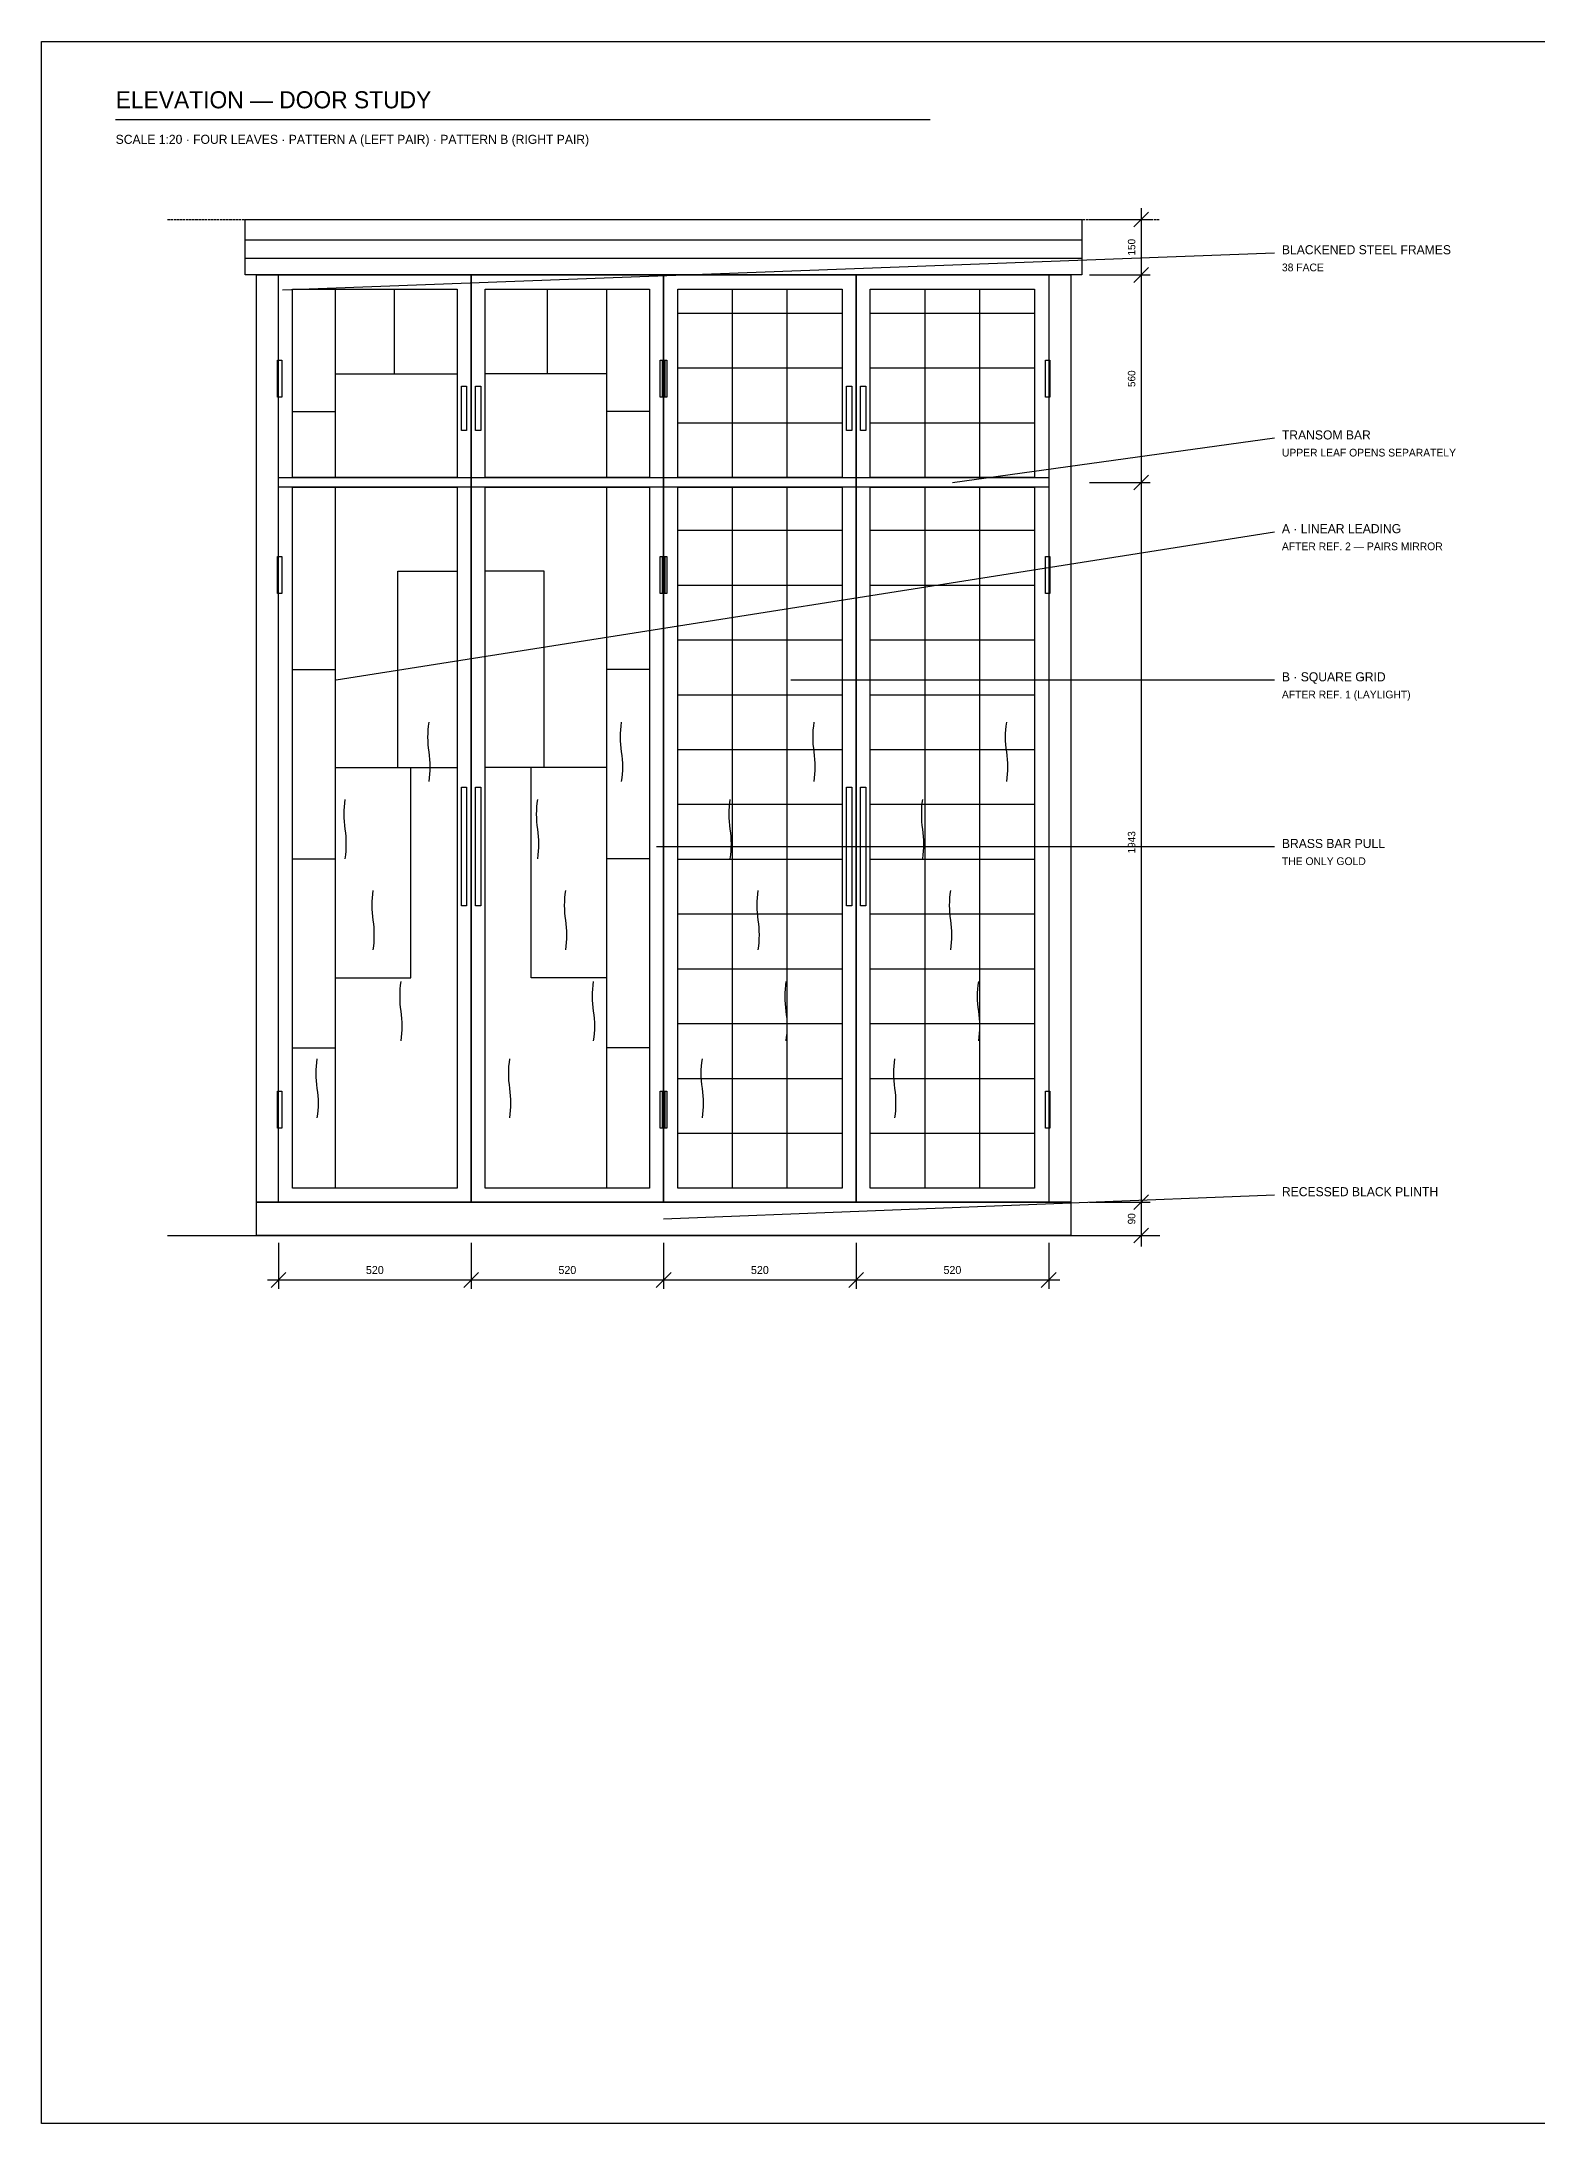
# Model space of a CAD drawing. Header units: millimetres. Extents: x 8 to 412, y 8 to 289.
# Drawn here: x 8 to 210, y 8 to 289 of the extents above; entities that cross this region are included whole.
import ezdxf
from ezdxf.enums import TextEntityAlignment as Align

# ---------------------------------------------------------------- set-up
doc = ezdxf.new("R2010")
doc.units = ezdxf.units.MM
doc.header["$LTSCALE"] = 0.25
doc.linetypes.add('DASHED', pattern=[1.524, 1.27, -0.254])
for name, color, linetype in [('DIMENSIONS', 1, 'Continuous'), ('GEOMETRY', 7, 'Continuous'), ('TEXT', 7, 'Continuous')]:
    doc.layers.add(name, color=color, linetype=linetype)

msp = doc.modelspace()

# ---------------------------------------------------------------- linework, layer by layer
at = {"layer": 'DIMENSIONS'}
for p, q in [((149.5, 265), (157.7, 265)), ((155.5, 264), (157.5, 266)), ((156.5, 266.5), (156.5, 126.35)), ((149.5, 257.5), (157.7, 257.5)), ((155.5, 256.5), (157.5, 258.5)), ((155.5, 228.5), (157.5, 230.5)), ((149.5, 229.5), (157.7, 229.5)), ((149.5, 132.35), (157.7, 132.35)), ((155.5, 131.35), (157.5, 133.35)), ((40, 126.85), (40, 120.65)), ((66, 126.85), (66, 120.65)), ((92, 126.85), (92, 120.65)), ((118, 126.85), (118, 120.65)), ((144, 126.85), (144, 120.65)), ((149.5, 127.85), (157.7, 127.85)), ((155.5, 126.85), (157.5, 128.85)), ((38.5, 121.85), (145.5, 121.85)), ((39, 120.85), (41, 122.85)), ((65, 120.85), (67, 122.85)), ((91, 120.85), (93, 122.85)), ((117, 120.85), (119, 122.85)), ((143, 120.85), (145, 122.85))]:
    msp.add_line(p, q, dxfattribs=at)
at = {"layer": 'GEOMETRY'}
for p, q in [((18, 278.5), (128, 278.5)), ((35.5, 262.25), (148.5, 262.25)), ((35.5, 259.75), (148.5, 259.75)), ((40.52, 255.5), (174.5, 260.5)), ((47.67, 230.15), (47.67, 255.6)), ((55.66, 244.15), (55.66, 255.6)), ((76.34, 244.15), (76.34, 255.6)), ((84.33, 230.15), (84.33, 255.6)), ((101.3, 230.15), (101.3, 255.6)), ((108.7, 230.15), (108.7, 255.6)), ((127.3, 230.15), (127.3, 255.6)), ((134.7, 230.15), (134.7, 255.6)), ((93.9, 252.35), (116.1, 252.35)), ((119.9, 252.35), (142.1, 252.35)), ((93.9, 244.95), (116.1, 244.95)), ((119.9, 244.95), (142.1, 244.95)), ((47.67, 244.15), (64.1, 244.15)), ((84.33, 244.15), (67.9, 244.15)), ((41.9, 239.06), (47.67, 239.06)), ((90.1, 239.06), (84.33, 239.06)), ((93.9, 237.55), (116.1, 237.55)), ((119.9, 237.55), (142.1, 237.55)), ((131, 229.5), (174.5, 235.5)), ((47.67, 134.25), (47.67, 228.85)), ((84.33, 134.25), (84.33, 228.85)), ((101.3, 134.25), (101.3, 228.85)), ((108.7, 134.25), (108.7, 228.85)), ((127.3, 134.25), (127.3, 228.85)), ((134.7, 134.25), (134.7, 228.85)), ((47.8, 202.85), (174.5, 222.85)), ((93.9, 223.05), (116.1, 223.05)), ((119.9, 223.05), (142.1, 223.05)), ((56.11, 191.01), (56.11, 217.5)), ((56.11, 217.5), (64.1, 217.5)), ((75.89, 217.5), (67.9, 217.5)), ((75.89, 191.01), (75.89, 217.5)), ((93.9, 215.65), (116.1, 215.65)), ((119.9, 215.65), (142.1, 215.65)), ((93.9, 208.25), (116.1, 208.25)), ((119.9, 208.25), (142.1, 208.25)), ((41.9, 204.25), (47.67, 204.25)), ((90.1, 204.25), (84.33, 204.25)), ((109.16, 202.85), (174.5, 202.85)), ((93.9, 200.85), (116.1, 200.85)), ((119.9, 200.85), (142.1, 200.85)), ((93.9, 193.45), (116.1, 193.45)), ((119.9, 193.45), (142.1, 193.45)), ((47.67, 191.01), (64.1, 191.01)), ((57.88, 162.63), (57.88, 191.01)), ((84.33, 191.01), (67.9, 191.01)), ((74.12, 162.63), (74.12, 191.01)), ((93.9, 186.05), (116.1, 186.05)), ((119.9, 186.05), (142.1, 186.05)), ((91.05, 180.35), (174.5, 180.35)), ((41.9, 178.71), (47.67, 178.71)), ((90.1, 178.71), (84.33, 178.71)), ((93.9, 178.65), (116.1, 178.65)), ((119.9, 178.65), (142.1, 178.65)), ((93.9, 171.25), (116.1, 171.25)), ((119.9, 171.25), (142.1, 171.25)), ((93.9, 163.85), (116.1, 163.85)), ((119.9, 163.85), (142.1, 163.85)), ((47.67, 162.63), (57.88, 162.63)), ((84.33, 162.63), (74.12, 162.63)), ((93.9, 156.45), (116.1, 156.45)), ((119.9, 156.45), (142.1, 156.45)), ((41.9, 153.17), (47.67, 153.17)), ((90.1, 153.17), (84.33, 153.17)), ((93.9, 149.05), (116.1, 149.05)), ((119.9, 149.05), (142.1, 149.05)), ((93.9, 141.65), (116.1, 141.65)), ((119.9, 141.65), (142.1, 141.65)), ((92, 130.1), (174.5, 133.35)), ((25, 127.85), (159, 127.85))]:
    msp.add_line(p, q, dxfattribs=at)
at = {"layer": 'GEOMETRY', "linetype": 'DASHED'}
msp.add_line((25, 265), (159, 265), dxfattribs=at)
at = {"layer": 'GEOMETRY'}
for points in [[(8, 289), (412, 289), (412, 8), (8, 8), (8, 289)], [(35.5, 265), (148.5, 265), (148.5, 257.5), (35.5, 257.5), (35.5, 265)], [(37, 257.5), (147, 257.5), (147, 132.35), (37, 132.35), (37, 257.5)], [(40, 257.5), (66, 257.5), (66, 132.35), (40, 132.35), (40, 257.5)], [(66, 257.5), (92, 257.5), (92, 132.35), (66, 132.35), (66, 257.5)], [(92, 257.5), (118, 257.5), (118, 132.35), (92, 132.35), (92, 257.5)], [(118, 257.5), (144, 257.5), (144, 132.35), (118, 132.35), (118, 257.5)], [(41.9, 255.6), (64.1, 255.6), (64.1, 230.15), (41.9, 230.15), (41.9, 255.6)], [(67.9, 255.6), (90.1, 255.6), (90.1, 230.15), (67.9, 230.15), (67.9, 255.6)], [(93.9, 255.6), (116.1, 255.6), (116.1, 230.15), (93.9, 230.15), (93.9, 255.6)], [(119.9, 255.6), (142.1, 255.6), (142.1, 230.15), (119.9, 230.15), (119.9, 255.6)], [(39.85, 246), (40.45, 246), (40.45, 241), (39.85, 241), (39.85, 246)], [(91.55, 246), (92.15, 246), (92.15, 241), (91.55, 241), (91.55, 246)], [(91.85, 246), (92.45, 246), (92.45, 241), (91.85, 241), (91.85, 246)], [(143.55, 246), (144.15, 246), (144.15, 241), (143.55, 241), (143.55, 246)], [(64.7, 242.5), (65.4, 242.5), (65.4, 236.5), (64.7, 236.5), (64.7, 242.5)], [(66.6, 242.5), (67.3, 242.5), (67.3, 236.5), (66.6, 236.5), (66.6, 242.5)], [(116.7, 242.5), (117.4, 242.5), (117.4, 236.5), (116.7, 236.5), (116.7, 242.5)], [(118.6, 242.5), (119.3, 242.5), (119.3, 236.5), (118.6, 236.5), (118.6, 242.5)], [(40, 230.15), (66, 230.15), (66, 228.85), (40, 228.85), (40, 230.15)], [(41.9, 228.85), (64.1, 228.85), (64.1, 134.25), (41.9, 134.25), (41.9, 228.85)], [(66, 230.15), (92, 230.15), (92, 228.85), (66, 228.85), (66, 230.15)], [(67.9, 228.85), (90.1, 228.85), (90.1, 134.25), (67.9, 134.25), (67.9, 228.85)], [(92, 230.15), (118, 230.15), (118, 228.85), (92, 228.85), (92, 230.15)], [(93.9, 228.85), (116.1, 228.85), (116.1, 134.25), (93.9, 134.25), (93.9, 228.85)], [(118, 230.15), (144, 230.15), (144, 228.85), (118, 228.85), (118, 230.15)], [(119.9, 228.85), (142.1, 228.85), (142.1, 134.25), (119.9, 134.25), (119.9, 228.85)], [(39.85, 219.5), (40.45, 219.5), (40.45, 214.5), (39.85, 214.5), (39.85, 219.5)], [(91.55, 219.5), (92.15, 219.5), (92.15, 214.5), (91.55, 214.5), (91.55, 219.5)], [(91.85, 219.5), (92.45, 219.5), (92.45, 214.5), (91.85, 214.5), (91.85, 219.5)], [(143.55, 219.5), (144.15, 219.5), (144.15, 214.5), (143.55, 214.5), (143.55, 219.5)], [(64.7, 188.35), (65.4, 188.35), (65.4, 172.35), (64.7, 172.35), (64.7, 188.35)], [(66.6, 188.35), (67.3, 188.35), (67.3, 172.35), (66.6, 172.35), (66.6, 188.35)], [(116.7, 188.35), (117.4, 188.35), (117.4, 172.35), (116.7, 172.35), (116.7, 188.35)], [(118.6, 188.35), (119.3, 188.35), (119.3, 172.35), (118.6, 172.35), (118.6, 188.35)], [(39.85, 147.35), (40.45, 147.35), (40.45, 142.35), (39.85, 142.35), (39.85, 147.35)], [(91.55, 147.35), (92.15, 147.35), (92.15, 142.35), (91.55, 142.35), (91.55, 147.35)], [(91.85, 147.35), (92.45, 147.35), (92.45, 142.35), (91.85, 142.35), (91.85, 147.35)], [(143.55, 147.35), (144.15, 147.35), (144.15, 142.35), (143.55, 142.35), (143.55, 147.35)], [(37, 132.35), (147, 132.35), (147, 127.85), (37, 127.85), (37, 132.35)]]:
    msp.add_lwpolyline(points, dxfattribs=at)
for points in [[(60.33, 189.12), (60.53, 190.45), (60.53, 191.78), (60.33, 193.12), (60.13, 194.45), (60.13, 195.78), (60.33, 197.12)], [(86.33, 189.12), (86.53, 190.45), (86.53, 191.78), (86.33, 193.12), (86.13, 194.45), (86.13, 195.78), (86.33, 197.12)], [(112.33, 189.12), (112.53, 190.45), (112.53, 191.78), (112.33, 193.12), (112.13, 194.45), (112.13, 195.78), (112.33, 197.12)], [(138.33, 189.12), (138.53, 190.45), (138.53, 191.78), (138.33, 193.12), (138.13, 194.45), (138.13, 195.78), (138.33, 197.12)], [(49, 178.71), (49.2, 180.05), (49.2, 181.38), (49, 182.71), (48.8, 184.05), (48.8, 185.38), (49, 186.71)], [(75, 178.71), (75.2, 180.05), (75.2, 181.38), (75, 182.71), (74.8, 184.05), (74.8, 185.38), (75, 186.71)], [(101, 178.71), (101.2, 180.05), (101.2, 181.38), (101, 182.71), (100.8, 184.05), (100.8, 185.38), (101, 186.71)], [(127, 178.71), (127.2, 180.05), (127.2, 181.38), (127, 182.71), (126.8, 184.05), (126.8, 185.38), (127, 186.71)], [(52.78, 166.41), (52.98, 167.75), (52.98, 169.08), (52.78, 170.41), (52.58, 171.75), (52.58, 173.08), (52.78, 174.41)], [(78.78, 166.41), (78.98, 167.75), (78.98, 169.08), (78.78, 170.41), (78.58, 171.75), (78.58, 173.08), (78.78, 174.41)], [(104.78, 166.41), (104.98, 167.75), (104.98, 169.08), (104.78, 170.41), (104.58, 171.75), (104.58, 173.08), (104.78, 174.41)], [(130.78, 166.41), (130.98, 167.75), (130.98, 169.08), (130.78, 170.41), (130.58, 171.75), (130.58, 173.08), (130.78, 174.41)], [(56.55, 154.12), (56.75, 155.45), (56.75, 156.78), (56.55, 158.12), (56.35, 159.45), (56.35, 160.78), (56.55, 162.12)], [(82.55, 154.12), (82.75, 155.45), (82.75, 156.78), (82.55, 158.12), (82.35, 159.45), (82.35, 160.78), (82.55, 162.12)], [(108.55, 154.12), (108.75, 155.45), (108.75, 156.78), (108.55, 158.12), (108.35, 159.45), (108.35, 160.78), (108.55, 162.12)], [(134.55, 154.12), (134.75, 155.45), (134.75, 156.78), (134.55, 158.12), (134.35, 159.45), (134.35, 160.78), (134.55, 162.12)], [(45.23, 143.71), (45.43, 145.04), (45.43, 146.38), (45.23, 147.71), (45.03, 149.04), (45.03, 150.38), (45.23, 151.71)], [(71.23, 143.71), (71.43, 145.04), (71.43, 146.38), (71.23, 147.71), (71.03, 149.04), (71.03, 150.38), (71.23, 151.71)], [(97.23, 143.71), (97.43, 145.04), (97.43, 146.38), (97.23, 147.71), (97.03, 149.04), (97.03, 150.38), (97.23, 151.71)], [(123.23, 143.71), (123.43, 145.04), (123.43, 146.38), (123.23, 147.71), (123.03, 149.04), (123.03, 150.38), (123.23, 151.71)]]:
    msp.add_open_spline(points, degree=3, knots=[0, 0, 0, 0, 1, 1, 1, 2, 2, 2, 2], dxfattribs=at)

# ---------------------------------------------------------------- texts
at = {"layer": 'TEXT'}
for s, height, p in [('ELEVATION — DOOR STUDY', 2.304, (18, 280)), ('SCALE 1:20 · FOUR LEAVES · PATTERN A (LEFT PAIR) · PATTERN B (RIGHT PAIR)', 1.224, (18, 275.2)), ('BLACKENED STEEL FRAMES', 1.224, (175.5, 260.3)), ('38 FACE', 1.044, (175.5, 258)), ('TRANSOM BAR', 1.224, (175.5, 235.3)), ('UPPER LEAF OPENS SEPARATELY', 1.044, (175.5, 233)), ('A · LINEAR LEADING', 1.224, (175.5, 222.65)), ('AFTER REF. 2 — PAIRS MIRROR', 1.044, (175.5, 220.35)), ('B · SQUARE GRID', 1.224, (175.5, 202.65)), ('AFTER REF. 1 (LAYLIGHT)', 1.044, (175.5, 200.35)), ('BRASS BAR PULL', 1.224, (175.5, 180.15)), ('THE ONLY GOLD', 1.044, (175.5, 177.85)), ('RECESSED BLACK PLINTH', 1.224, (175.5, 133.15))]:
    msp.add_text(s, height=height, dxfattribs=at).set_placement(p)
for s, p in [('150', (155.7, 261.25)), ('560', (155.7, 243.5)), ('1943', (155.7, 180.92)), ('90', (155.7, 130.1))]:
    msp.add_text(s, height=1.008, rotation=90, dxfattribs=at).set_placement(p, align=Align.CENTER)
for p in [(53, 122.65), (79, 122.65), (105, 122.65), (131, 122.65)]:
    msp.add_text('520', height=1.08, dxfattribs=at).set_placement(p, align=Align.CENTER)

doc.saveas('drawing.dxf')
